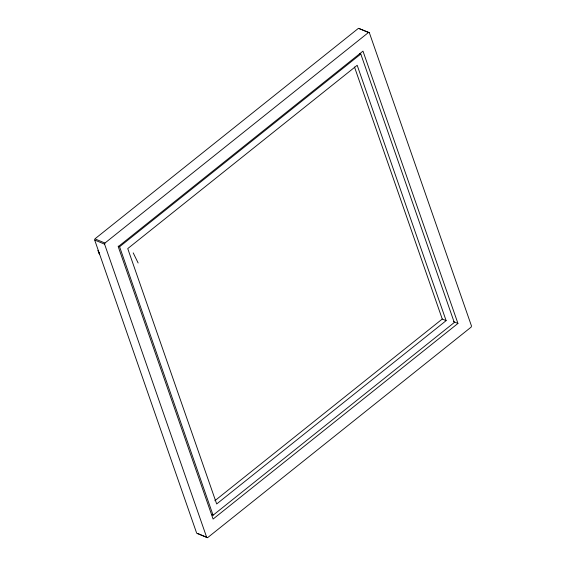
<?xml version="1.0" encoding="UTF-8"?>
<svg xmlns="http://www.w3.org/2000/svg" width="566" height="566" viewBox="0 0 566 566"><rect width="100%" height="100%" fill="white"/><g stroke="black" fill="none" stroke-linecap="round" stroke-linejoin="round"><path stroke-width="0.85" d="M206.746 537.516L104.59 244.165L104.951 243.04L368.516 32.467L369.329 32.651L471.485 326.002L471.131 327.127L207.559 537.7L196.869 533.391M118.167 246.153L119.582 246.748L360.797 54.032L454.286 322.5L213.078 515.216L211.656 514.621M214.839 500.733L442.258 319.04L446.121 320.653L216.679 503.966L127.746 248.594L357.188 65.281L446.121 320.653M457.944 323.434L213.099 519.05L118.237 246.649L362.983 51.124L457.944 323.434L453.387 321.53M359.304 28.654L369.329 32.651M368.516 32.467L358.483 28.3L94.925 238.866L104.951 243.04M359.375 53.445L360.797 54.032M95.01 240.168L104.59 244.165M197.98 533.533L207.559 537.7M138.132 262.985L133.201 252.868M354.493 67.007L442.258 319.04M119.582 246.748L213.078 515.216M196.565 532.861L94.515 239.552M99.347 253.872L98.045 250.582L99.347 253.872"/></g></svg>
